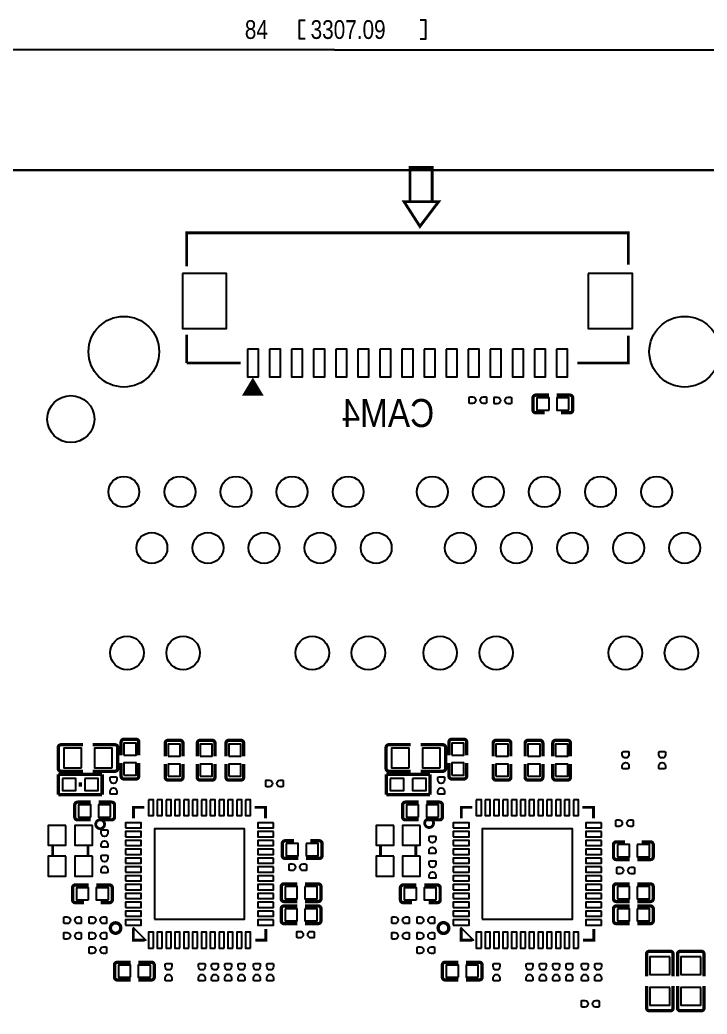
# Model space of a CAD drawing. Extents: x -5.9 to 90.1, y -7.5 to 73.4.
# Drawn here: x 25.21 to 56.34, y 27.2 to 72.23 of the extents above; entities that cross this region are included whole.
import ezdxf

# ---------------------------------------------------------------- set-up
doc = ezdxf.new("R2010")
doc.units = 0
for name, color, linetype in [('BG_DIMENSION', 85, 'CONTINUOUS'), ('BG_OUTLINE', 5, 'CONTINUOUS'), ('BG_SILKSCREEN_BOTTOM', 1, 'CONTINUOUS'), ('PG_SILKSCREEN_BOTTOM', 43, 'CONTINUOUS'), ('PIN_BOTTOM', 1, 'CONTINUOUS')]:
    doc.layers.add(name, color=color, linetype=linetype)

msp = doc.modelspace()

# ---------------------------------------------------------------- linework, layer by layer
at = {"layer": 'BG_DIMENSION'}
for points in [[(38.130988, 71.363154), (37.881001, 71.363154), (37.881001, 72.213165), (38.130988, 72.213165)], [(43.348986, 71.363154), (43.598973, 71.363154), (43.598973, 72.213165), (43.348986, 72.213165)], [(39.463472, 70.863155), (1.803705, 70.863155)], [(39.463472, 70.863155), (85.803689, 70.863155)]]:
    msp.add_lwpolyline(points, dxfattribs=at)
at = {"layer": 'BG_OUTLINE'}
msp.add_lwpolyline([(85.803994, 65.420011), (1.802994, 65.420011, 0.414175), (-1.194003, 62.422989), (-1.194003, 55.109999), (-0.813003, 54.728999), (-0.26985, 54.728999, -0.414214), (0.23815, 54.220999), (0.23815, 48.405009, -0.414214), (-0.26985, 47.897009), (-0.813003, 47.897009), (-1.194003, 47.516009), (-1.194003, 2.421001, 0.414213), (1.802994, -0.575996), (41.801009, -0.575996), (45.814005, -0.575996), (85.803994, -0.575996, 0.414214)], format="xyb", dxfattribs=at)
msp.add_lwpolyline([(1.802994, 65.420011), (85.803994, 65.420011)], dxfattribs=at)
at = {"layer": 'PG_SILKSCREEN_BOTTOM'}
for points, const_width in [([(43.886323, 64.010946), (43.886323, 65.538934), (42.879315, 65.538934), (42.879315, 64.010946)], 0.127), ([(44.182919, 63.996824), (43.333314, 62.872823), (42.611624, 63.996824), (44.182919, 63.996824)], 0.127), ([(52.769313, 61.137825), (52.769313, 62.583822), (32.769327, 62.583822), (32.769327, 61.059822)], 0.127), ([(32.769327, 57.97484), (32.769327, 56.683834)], 0.127), ([(50.46632, 56.683834), (52.769313, 56.683834), (52.769313, 57.927824)], 0.127), ([(32.769327, 56.683834), (35.209328, 56.683834)], 0.127), ([(35.383419, 55.269536), (36.145419, 55.269536), (35.764419, 55.904536), (35.383419, 55.269536), (35.510419, 55.269536), (35.510419, 55.371136), (36.018419, 55.371136), (35.967619, 55.472736), (35.586619, 55.472736), (35.637419, 55.548936), (35.916819, 55.548936), (35.764419, 55.777536), (35.662819, 55.625136), (35.789819, 55.625136)], 0.127), ([(48.454513, 55.10497), (48.454513, 54.558667)], 0.150012), ([(48.581513, 55.23197), (49.179099, 55.23197)], 0.150012), ([(50.127306, 55.23197), (49.529619, 55.23197)], 0.150012), ([(50.254306, 54.558667), (50.254306, 55.10497)], 0.150012), ([(48.581513, 54.431667), (48.979099, 54.431667)], 0.150012), ([(50.127306, 54.431667), (49.729619, 54.431667)], 0.150012), ([(30.47299, 39.649908), (29.926712, 39.649908)], 0.150012), ([(32.473011, 39.599895), (31.926708, 39.599895)], 0.150012), ([(33.922995, 39.599895), (33.376692, 39.599895)], 0.150012), ([(35.222993, 39.599895), (34.67669, 39.599895)], 0.150012), ([(45.322998, 39.649908), (44.776695, 39.649908)], 0.150012), ([(47.322994, 39.599895), (46.776691, 39.599895)], 0.150012), ([(48.773004, 39.599895), (48.226701, 39.599895)], 0.150012), ([(50.022989, 39.599895), (49.476711, 39.599895)], 0.150012), ([(26.951305, 39.272388), (26.951305, 38.327609)], 0.150089), ([(27.078305, 39.399388), (28.070912, 39.399388)], 0.150089), ([(29.521709, 39.399388), (28.512287, 39.399388)], 0.150089), ([(29.648709, 38.327609), (29.648709, 39.272388)], 0.150089), ([(29.799712, 39.522908), (29.799712, 38.925297)], 0.150012), ([(30.59999, 39.522908), (30.59999, 38.925297)], 0.150012), ([(31.799708, 39.472895), (31.799708, 38.87531)], 0.150012), ([(32.600011, 39.472895), (32.600011, 38.87531)], 0.150012), ([(33.249692, 39.472895), (33.249692, 38.87531)], 0.150012), ([(34.049995, 39.472895), (34.049995, 38.87531)], 0.150012), ([(34.54969, 39.472895), (34.54969, 38.87531)], 0.150012), ([(35.349993, 39.472895), (35.349993, 38.87531)], 0.150012), ([(41.801288, 39.272388), (41.801288, 38.327609)], 0.150089), ([(41.928288, 39.399388), (42.920895, 39.399388)], 0.150089), ([(44.371692, 39.399388), (43.362296, 39.399388)], 0.150089), ([(44.498692, 38.327609), (44.498692, 39.272388)], 0.150089), ([(44.649695, 39.522908), (44.649695, 38.925297)], 0.150012), ([(45.449998, 39.522908), (45.449998, 38.925297)], 0.150012), ([(46.649691, 39.472895), (46.649691, 38.87531)], 0.150012), ([(47.449994, 39.472895), (47.449994, 38.87531)], 0.150012), ([(48.099701, 39.472895), (48.099701, 38.87531)], 0.150012), ([(48.900004, 39.472895), (48.900004, 38.87531)], 0.150012), ([(49.349711, 39.472895), (49.349711, 38.87531)], 0.150012), ([(50.149989, 39.472895), (50.149989, 38.87531)], 0.150012), ([(27.078305, 38.200609), (28.070912, 38.200609)], 0.150089), ([(29.521709, 38.200609), (28.512287, 38.200609)], 0.150089), ([(29.799712, 37.977089), (29.799712, 38.574802)], 0.150012), ([(30.59999, 37.977089), (30.59999, 38.574802)], 0.150012), ([(31.799708, 37.927102), (31.799708, 38.52479)], 0.150012), ([(32.600011, 37.927102), (32.600011, 38.52479)], 0.150012), ([(33.249692, 37.927102), (33.249692, 38.52479)], 0.150012), ([(34.049995, 37.927102), (34.049995, 38.52479)], 0.150012), ([(34.54969, 37.927102), (34.54969, 38.52479)], 0.150012), ([(35.349993, 37.927102), (35.349993, 38.52479)], 0.150012), ([(41.928288, 38.200609), (42.920895, 38.200609)], 0.150089), ([(44.371692, 38.200609), (43.362296, 38.200609)], 0.150089), ([(44.649695, 37.977089), (44.649695, 38.574802)], 0.150012), ([(45.449998, 37.977089), (45.449998, 38.574802)], 0.150012), ([(46.649691, 37.927102), (46.649691, 38.52479)], 0.150012), ([(47.449994, 37.927102), (47.449994, 38.52479)], 0.150012), ([(48.099701, 37.927102), (48.099701, 38.52479)], 0.150012), ([(48.900004, 37.927102), (48.900004, 38.52479)], 0.150012), ([(49.349711, 37.927102), (49.349711, 38.52479)], 0.150012), ([(50.149989, 37.927102), (50.149989, 38.52479)], 0.150012), ([(28.940608, 38.057201), (26.959408, 38.057201)], 0.1524), ([(26.959408, 38.057201), (26.959408, 37.142801)], 0.1524), ([(28.940608, 37.142801), (28.940608, 38.057201)], 0.1524), ([(29.926712, 37.850089), (30.47299, 37.850089)], 0.150012), ([(31.926708, 37.800102), (32.473011, 37.800102)], 0.150012), ([(33.376692, 37.800102), (33.922995, 37.800102)], 0.150012), ([(34.67669, 37.800102), (35.222993, 37.800102)], 0.150012), ([(43.790591, 38.057201), (41.809391, 38.057201)], 0.1524), ([(41.809391, 38.057201), (41.809391, 37.142801)], 0.1524), ([(43.790591, 37.142801), (43.790591, 38.057201)], 0.1524), ([(44.776695, 37.850089), (45.322998, 37.850089)], 0.150012), ([(46.776691, 37.800102), (47.322994, 37.800102)], 0.150012), ([(48.226701, 37.800102), (48.773004, 37.800102)], 0.150012), ([(49.476711, 37.800102), (50.022989, 37.800102)], 0.150012), ([(27.950008, 37.498401), (27.950008, 37.701601)], 0.1524), ([(26.959408, 37.142801), (28.940608, 37.142801)], 0.1524), ([(41.809391, 37.142801), (43.790591, 37.142801)], 0.1524), ([(27.700097, 36.673003), (27.700097, 36.126699)], 0.150012), ([(27.827097, 36.800003), (28.424708, 36.800003)], 0.150012), ([(29.37289, 36.800003), (28.775203, 36.800003)], 0.150012), ([(29.49989, 36.126699), (29.49989, 36.673003)], 0.150012), ([(30.858003, 36.563706), (30.357902, 36.563706), (30.357902, 36.06739)], 0.129489), ([(36.342091, 36.06739), (36.342091, 36.563706), (35.841991, 36.563706)], 0.129489), ([(42.550105, 36.673003), (42.550105, 36.126699)], 0.150012), ([(42.677105, 36.800003), (43.274691, 36.800003)], 0.150012), ([(44.222899, 36.800003), (43.625211, 36.800003)], 0.150012), ([(44.349899, 36.126699), (44.349899, 36.673003)], 0.150012), ([(45.708011, 36.563706), (45.207911, 36.563706), (45.207911, 36.06739)], 0.129489), ([(51.1921, 36.06739), (51.1921, 36.563706), (50.691999, 36.563706)], 0.129489), ([(27.827097, 35.999699), (28.424708, 35.999699)], 0.150012), ([(29.37289, 35.999699), (28.775203, 35.999699)], 0.150012), ([(42.677105, 35.999699), (43.274691, 35.999699)], 0.150012), ([(44.222899, 35.999699), (43.625211, 35.999699)], 0.150012), ([(37.227104, 35.050298), (37.624791, 35.050298)], 0.150012), ([(38.772897, 35.050298), (38.375311, 35.050298)], 0.150012), ([(26.699896, 34.800007), (26.699896, 34.400007)], 0.127), ([(28.300096, 34.800007), (28.300096, 34.400007)], 0.127), ([(37.100104, 34.923298), (37.100104, 34.376995)], 0.150012), ([(38.899897, 34.376995), (38.899897, 34.923298)], 0.150012), ([(41.549904, 34.800007), (41.549904, 34.400007)], 0.127), ([(43.150104, 34.800007), (43.150104, 34.400007)], 0.127), ([(52.100099, 34.873311), (52.100099, 34.327008)], 0.150012), ([(52.227099, 35.000311), (52.624812, 35.000311)], 0.150012), ([(53.772892, 35.000311), (53.375306, 35.000311)], 0.150012), ([(53.899892, 34.327008), (53.899892, 34.873311)], 0.150012), ([(37.227104, 34.249995), (37.824791, 34.249995)], 0.150012), ([(38.772897, 34.249995), (38.175311, 34.249995)], 0.150012), ([(52.227099, 34.200008), (52.824812, 34.200008)], 0.150012), ([(53.772892, 34.200008), (53.175306, 34.200008)], 0.150012), ([(27.600097, 32.922997), (27.600097, 32.376694)], 0.150012), ([(27.727097, 33.049997), (28.324708, 33.049997)], 0.150012), ([(29.27289, 33.049997), (28.675203, 33.049997)], 0.150012), ([(29.39989, 32.376694), (29.39989, 32.922997)], 0.150012), ([(37.050091, 32.973289), (37.050091, 32.427012)], 0.150012), ([(37.177091, 33.100289), (37.774804, 33.100289)], 0.150012), ([(38.72291, 33.100289), (38.125298, 33.100289)], 0.150012), ([(38.84991, 32.427012), (38.84991, 32.973289)], 0.150012), ([(42.450106, 32.922997), (42.450106, 32.376694)], 0.150012), ([(42.577106, 33.049997), (43.174691, 33.049997)], 0.150012), ([(44.122899, 33.049997), (43.525211, 33.049997)], 0.150012), ([(44.249899, 32.376694), (44.249899, 32.922997)], 0.150012), ([(52.100099, 32.973289), (52.100099, 32.427012)], 0.150012), ([(52.227099, 33.100289), (52.824812, 33.100289)], 0.150012), ([(53.772892, 33.100289), (53.175306, 33.100289)], 0.150012), ([(53.899892, 32.427012), (53.899892, 32.973289)], 0.150012), ([(27.727097, 32.249694), (28.124709, 32.249694)], 0.150012), ([(29.27289, 32.249694), (28.875203, 32.249694)], 0.150012), ([(37.050091, 31.973291), (37.050091, 31.426988)], 0.150012), ([(37.177091, 32.300012), (37.774804, 32.300012)], 0.150012), ([(37.177091, 32.100291), (37.774804, 32.100291)], 0.150012), ([(38.72291, 32.300012), (38.125298, 32.300012)], 0.150012), ([(38.72291, 32.100291), (38.125298, 32.100291)], 0.150012), ([(38.84991, 31.426988), (38.84991, 31.973291)], 0.150012), ([(42.577106, 32.249694), (42.974692, 32.249694)], 0.150012), ([(44.122899, 32.249694), (43.725211, 32.249694)], 0.150012), ([(52.100099, 31.973291), (52.100099, 31.426988)], 0.150012), ([(52.227099, 32.300012), (52.824812, 32.300012)], 0.150012), ([(52.227099, 32.100291), (52.824812, 32.100291)], 0.150012), ([(53.772892, 32.300012), (53.175306, 32.300012)], 0.150012), ([(53.772892, 32.100291), (53.175306, 32.100291)], 0.150012), ([(53.899892, 31.426988), (53.899892, 31.973291)], 0.150012), ([(30.860797, 30.552796), (30.352797, 30.552796), (30.352797, 31.086196)], 0.127), ([(35.874808, 30.554092), (36.357408, 30.554092), (36.357408, 31.058002)], 0.129489), ([(37.177091, 31.299988), (37.774804, 31.299988)], 0.150012), ([(38.72291, 31.299988), (38.125298, 31.299988)], 0.150012), ([(45.710805, 30.552796), (45.202805, 30.552796), (45.202805, 31.086196)], 0.127), ([(50.724791, 30.554092), (51.207391, 30.554092), (51.207391, 31.058002)], 0.129489), ([(52.227099, 31.299988), (52.824812, 31.299988)], 0.150012), ([(53.772892, 31.299988), (53.175306, 31.299988)], 0.150012), ([(53.600604, 29.921708), (53.600604, 28.912312)], 0.150089), ([(54.672408, 30.048708), (53.727604, 30.048708)], 0.150089), ([(54.799408, 29.921708), (54.799408, 28.912312)], 0.150089), ([(55.000601, 29.921708), (55.000601, 28.912312)], 0.150089), ([(56.072405, 30.048708), (55.127601, 30.048708)], 0.150089), ([(56.199405, 29.921708), (56.199405, 28.912312)], 0.150089), ([(29.500093, 29.423004), (29.500093, 28.876701)], 0.150012), ([(29.627093, 29.550004), (30.224705, 29.550004)], 0.150012), ([(31.172912, 29.550004), (30.575199, 29.550004)], 0.150012), ([(31.299912, 28.876701), (31.299912, 29.423004)], 0.150012), ([(44.350102, 29.423004), (44.350102, 28.876701)], 0.150012), ([(44.477102, 29.550004), (45.074688, 29.550004)], 0.150012), ([(46.022895, 29.550004), (45.425208, 29.550004)], 0.150012), ([(46.149895, 28.876701), (46.149895, 29.423004)], 0.150012), ([(29.627093, 28.749701), (30.224705, 28.749701)], 0.150012), ([(31.172912, 28.749701), (30.575199, 28.749701)], 0.150012), ([(44.477102, 28.749701), (45.074688, 28.749701)], 0.150012), ([(46.022895, 28.749701), (45.425208, 28.749701)], 0.150012), ([(53.600604, 27.478304), (53.600604, 28.470911)], 0.150089), ([(54.799408, 27.478304), (54.799408, 28.470911)], 0.150089), ([(55.000601, 27.478304), (55.000601, 28.470911)], 0.150089), ([(56.199405, 27.478304), (56.199405, 28.470911)], 0.150089), ([(53.727604, 27.351304), (54.672408, 27.351304)], 0.150089), ([(55.127601, 27.351304), (56.072405, 27.351304)], 0.150089)]:
    msp.add_lwpolyline(points, dxfattribs=dict(at, const_width=const_width))
for points, const_width in [([(48.581513, 55.23197, 0.414331), (48.454513, 55.10497)], 0.150012), ([(50.254306, 55.10497, 0.414331), (50.127306, 55.23197)], 0.150012), ([(48.454513, 54.558667, 0.414253), (48.581513, 54.431667)], 0.150012), ([(50.127306, 54.431667, 0.414253), (50.254306, 54.558667)], 0.150012), ([(29.926712, 39.649908, 0.414259), (29.799712, 39.522908)], 0.150012), ([(30.59999, 39.522908, 0.414328), (30.47299, 39.649908)], 0.150012), ([(31.926708, 39.599895, 0.414273), (31.799708, 39.472895)], 0.150012), ([(32.600011, 39.472895, 0.414314), (32.473011, 39.599895)], 0.150012), ([(33.376692, 39.599895, 0.414249), (33.249692, 39.472895)], 0.150012), ([(34.049995, 39.472895, 0.414353), (33.922995, 39.599895)], 0.150012), ([(34.67669, 39.599895, 0.414245), (34.54969, 39.472895)], 0.150012), ([(35.349993, 39.472895, 0.414342), (35.222993, 39.599895)], 0.150012), ([(44.776695, 39.649908, 0.414233), (44.649695, 39.522908)], 0.150012), ([(45.449998, 39.522908, 0.414315), (45.322998, 39.649908)], 0.150012), ([(46.776691, 39.599895, 0.414246), (46.649691, 39.472895)], 0.150012), ([(47.449994, 39.472895, 0.414341), (47.322994, 39.599895)], 0.150012), ([(48.226701, 39.599895, 0.414262), (48.099701, 39.472895)], 0.150012), ([(48.900004, 39.472895, 0.414326), (48.773004, 39.599895)], 0.150012), ([(49.476711, 39.599895, 0.414277), (49.349711, 39.472895)], 0.150012), ([(50.149989, 39.472895, 0.414349), (50.022989, 39.599895)], 0.150012), ([(27.078305, 39.399388, 0.414425), (26.951305, 39.272388)], 0.150089), ([(29.648709, 39.272388, 0.414403), (29.521709, 39.399388)], 0.150089), ([(41.928288, 39.399388, 0.414398), (41.801288, 39.272388)], 0.150089), ([(44.498692, 39.272388, 0.41443), (44.371692, 39.399388)], 0.150089), ([(26.951305, 38.327609, 0.41442), (27.078305, 38.200609)], 0.150089), ([(29.521709, 38.200609, 0.414399), (29.648709, 38.327609)], 0.150089), ([(41.801288, 38.327609, 0.414394), (41.928288, 38.200609)], 0.150089), ([(44.371692, 38.200609, 0.414425), (44.498692, 38.327609)], 0.150089), ([(29.799712, 37.977089, 0.414255), (29.926712, 37.850089)], 0.150012), ([(30.47299, 37.850089, 0.414324), (30.59999, 37.977089)], 0.150012), ([(31.799708, 37.927102, 0.414269), (31.926708, 37.800102)], 0.150012), ([(32.473011, 37.800102, 0.414311), (32.600011, 37.927102)], 0.150012), ([(33.249692, 37.927102, 0.414245), (33.376692, 37.800102)], 0.150012), ([(33.922995, 37.800102, 0.414335), (34.049995, 37.927102)], 0.150012), ([(34.54969, 37.927102, 0.414241), (34.67669, 37.800102)], 0.150012), ([(35.222993, 37.800102, 0.414339), (35.349993, 37.927102)], 0.150012), ([(44.649695, 37.977089, 0.414229), (44.776695, 37.850089)], 0.150012), ([(45.322998, 37.850089, 0.414311), (45.449998, 37.977089)], 0.150012), ([(46.649691, 37.927102, 0.414243), (46.776691, 37.800102)], 0.150012), ([(47.322994, 37.800102, 0.414337), (47.449994, 37.927102)], 0.150012), ([(48.099701, 37.927102, 0.414258), (48.226701, 37.800102)], 0.150012), ([(48.773004, 37.800102, 0.414322), (48.900004, 37.927102)], 0.150012), ([(49.349711, 37.927102, 0.414274), (49.476711, 37.800102)], 0.150012), ([(50.022989, 37.800102, 0.414345), (50.149989, 37.927102)], 0.150012), ([(27.827097, 36.800003, 0.414316), (27.700097, 36.673003)], 0.150012), ([(29.49989, 36.673003, 0.414335), (29.37289, 36.800003)], 0.150012), ([(42.677105, 36.800003, 0.414329), (42.550105, 36.673003)], 0.150012), ([(44.349899, 36.673003, 0.414322), (44.222899, 36.800003)], 0.150012), ([(27.700097, 36.126699, 0.414248), (27.827097, 35.999699)], 0.150012), ([(29.050005, 35.800005, 0.999997), (28.650133, 35.800081, 1.000003), (29.050005, 35.800005)], 0.127), ([(29.37289, 35.999699, 0.414268), (29.49989, 36.126699)], 0.150012), ([(42.550105, 36.126699, 0.414261), (42.677105, 35.999699)], 0.150012), ([(43.950001, 35.849992, 0.999997), (43.550154, 35.850093, 1.000003), (43.950001, 35.849992)], 0.127), ([(44.222899, 35.999699, 0.414255), (44.349899, 36.126699)], 0.150012), ([(37.227104, 35.050298, 0.414262), (37.100104, 34.923298)], 0.150012), ([(38.899897, 34.923298, 0.414261), (38.772897, 35.050298)], 0.150012), ([(52.227099, 35.000311, 0.414235), (52.100099, 34.873311)], 0.150012), ([(53.899892, 34.873311, 0.414249), (53.772892, 35.000311)], 0.150012), ([(37.100104, 34.376995, 0.414322), (37.227104, 34.249995)], 0.150012), ([(38.772897, 34.249995, 0.414322), (38.899897, 34.376995)], 0.150012), ([(52.100099, 34.327008, 0.414335), (52.227099, 34.200008)], 0.150012), ([(53.772892, 34.200008, 0.414348), (53.899892, 34.327008)], 0.150012), ([(27.727097, 33.049997, 0.414324), (27.600097, 32.922997)], 0.150012), ([(29.39989, 32.922997, 0.414343), (29.27289, 33.049997)], 0.150012), ([(37.177091, 33.100289, 0.414256), (37.050091, 32.973289)], 0.150012), ([(38.84991, 32.973289, 0.414255), (38.72291, 33.100289)], 0.150012), ([(42.577106, 33.049997, 0.414337), (42.450106, 32.922997)], 0.150012), ([(44.249899, 32.922997, 0.41433), (44.122899, 33.049997)], 0.150012), ([(52.227099, 33.100289, 0.414268), (52.100099, 32.973289)], 0.150012), ([(53.899892, 32.973289, 0.414282), (53.772892, 33.100289)], 0.150012), ([(27.600097, 32.376694, 0.41424), (27.727097, 32.249694)], 0.150012), ([(29.27289, 32.249694, 0.414259), (29.39989, 32.376694)], 0.150012), ([(37.050091, 32.427012, 0.414328), (37.177091, 32.300012)], 0.150012), ([(38.72291, 32.300012, 0.414327), (38.84991, 32.427012)], 0.150012), ([(42.450106, 32.376694, 0.414253), (42.577106, 32.249694)], 0.150012), ([(44.122899, 32.249694, 0.414246), (44.249899, 32.376694)], 0.150012), ([(52.100099, 32.427012, 0.414341), (52.227099, 32.300012)], 0.150012), ([(53.772892, 32.300012, 0.414354), (53.899892, 32.427012)], 0.150012), ([(37.177091, 32.100291, 0.414253), (37.050091, 31.973291)], 0.150012), ([(38.84991, 31.973291, 0.414252), (38.72291, 32.100291)], 0.150012), ([(52.227099, 32.100291, 0.414265), (52.100099, 31.973291)], 0.150012), ([(53.899892, 31.973291, 0.414279), (53.772892, 32.100291)], 0.150012), ([(29.785412, 31.099989, 0.999994), (29.314597, 31.100014, 1.000006), (29.785412, 31.099989)], 0.1524), ([(37.050091, 31.426988, 0.414292), (37.177091, 31.299988)], 0.150012), ([(38.72291, 31.299988, 0.414291), (38.84991, 31.426988)], 0.150012), ([(44.6421, 31.099989, 0.999995), (44.1579, 31.100014, 1.000005), (44.6421, 31.099989)], 0.1524), ([(52.100099, 31.426988, 0.414305), (52.227099, 31.299988)], 0.150012), ([(53.772892, 31.299988, 0.414318), (53.899892, 31.426988)], 0.150012), ([(53.727604, 30.048708, 0.414392), (53.600604, 29.921708)], 0.150089), ([(54.799408, 29.921708, 0.414374), (54.672408, 30.048708)], 0.150089), ([(55.127601, 30.048708, 0.414388), (55.000601, 29.921708)], 0.150089), ([(56.199405, 29.921708, 0.414378), (56.072405, 30.048708)], 0.150089), ([(29.627093, 29.550004, 0.414307), (29.500093, 29.423004)], 0.150012), ([(31.299912, 29.423004, 0.414299), (31.172912, 29.550004)], 0.150012), ([(44.477102, 29.550004, 0.41432), (44.350102, 29.423004)], 0.150012), ([(46.149895, 29.423004, 0.414325), (46.022895, 29.550004)], 0.150012), ([(29.500093, 28.876701, 0.414245), (29.627093, 28.749701)], 0.150012), ([(31.172912, 28.749701, 0.414237), (31.299912, 28.876701)], 0.150012), ([(44.350102, 28.876701, 0.414258), (44.477102, 28.749701)], 0.150012), ([(46.022895, 28.749701, 0.414263), (46.149895, 28.876701)], 0.150012), ([(53.600604, 27.478304, 0.414411), (53.727604, 27.351304)], 0.150089), ([(54.672408, 27.351304, 0.414393), (54.799408, 27.478304)], 0.150089), ([(55.000601, 27.478304, 0.414406), (55.127601, 27.351304)], 0.150089), ([(56.072405, 27.351304, 0.414397), (56.199405, 27.478304)], 0.150089)]:
    msp.add_lwpolyline(points, format="xyb", dxfattribs=dict(at, const_width=const_width))
for points in [[(30.352797, 30.552796), (30.352797, 31.111596), (30.911597, 30.552796)], [(45.202805, 30.552796), (45.202805, 31.111596), (45.761605, 30.552796)]]:
    msp.add_lwpolyline(points, close=True, dxfattribs=at)
at = {"layer": 'PIN_BOTTOM'}
for points in [[(32.579335, 60.742843), (32.579335, 58.242848), (34.579331, 58.242848), (34.579331, 60.742843)], [(50.959334, 60.742843), (50.959334, 58.242848), (52.95933, 58.242848), (52.95933, 60.742843)], [(35.519322, 57.308839), (35.519322, 56.058829), (36.019321, 56.058829), (36.019321, 57.308839)], [(36.51932, 57.308839), (36.51932, 56.058829), (37.019319, 56.058829), (37.019319, 57.308839)], [(37.519318, 57.308839), (37.519318, 56.058829), (38.019317, 56.058829), (38.019317, 57.308839)], [(38.519316, 57.308839), (38.519316, 56.058829), (39.019315, 56.058829), (39.019315, 57.308839)], [(39.519314, 57.308839), (39.519314, 56.058829), (40.019313, 56.058829), (40.019313, 57.308839)], [(40.519312, 57.308839), (40.519312, 56.058829), (41.019311, 56.058829), (41.019311, 57.308839)], [(41.51931, 57.308839), (41.51931, 56.058829), (42.019309, 56.058829), (42.019309, 57.308839)], [(42.519333, 57.308839), (42.519333, 56.058829), (43.019332, 56.058829), (43.019332, 57.308839)], [(43.519331, 57.308839), (43.519331, 56.058829), (44.01933, 56.058829), (44.01933, 57.308839)], [(44.519329, 57.308839), (44.519329, 56.058829), (45.019328, 56.058829), (45.019328, 57.308839)], [(45.519327, 57.308839), (45.519327, 56.058829), (46.019326, 56.058829), (46.019326, 57.308839)], [(46.519325, 57.308839), (46.519325, 56.058829), (47.019324, 56.058829), (47.019324, 57.308839)], [(47.519323, 57.308839), (47.519323, 56.058829), (48.019322, 56.058829), (48.019322, 57.308839)], [(48.519321, 57.308839), (48.519321, 56.058829), (49.01932, 56.058829), (49.01932, 57.308839)], [(49.519319, 57.308839), (49.519319, 56.058829), (50.019318, 56.058829), (50.019318, 57.308839)], [(49.179328, 54.556965), (49.179328, 55.106976), (48.629316, 55.106976), (48.629316, 54.556965)], [(50.079504, 54.556965), (50.079504, 55.106976), (49.529492, 55.106976), (49.529492, 54.556965)], [(27.999995, 38.349987), (27.999995, 39.249985), (27.199996, 39.249985), (27.199996, 38.349987)], [(29.399992, 38.349987), (29.399992, 39.249985), (28.599994, 39.249985), (28.599994, 38.349987)], [(29.924985, 38.925094), (30.474996, 38.925094), (30.474996, 39.475105), (29.924985, 39.475105)], [(31.925006, 38.875081), (32.475018, 38.875081), (32.475018, 39.425093), (31.925006, 39.425093)], [(33.37499, 38.875081), (33.925002, 38.875081), (33.925002, 39.425093), (33.37499, 39.425093)], [(34.674988, 38.875081), (35.224999, 38.875081), (35.224999, 39.425093), (34.674988, 39.425093)], [(42.850003, 38.349987), (42.850003, 39.249985), (42.050005, 39.249985), (42.050005, 38.349987)], [(44.25, 38.349987), (44.25, 39.249985), (43.450002, 39.249985), (43.450002, 38.349987)], [(44.774993, 38.925094), (45.325005, 38.925094), (45.325005, 39.475105), (44.774993, 39.475105)], [(46.774989, 38.875081), (47.325001, 38.875081), (47.325001, 39.425093), (46.774989, 39.425093)], [(48.224999, 38.875081), (48.77501, 38.875081), (48.77501, 39.425093), (48.224999, 39.425093)], [(49.474984, 38.875081), (50.024995, 38.875081), (50.024995, 39.425093), (49.474984, 39.425093)], [(29.924985, 38.024918), (30.474996, 38.024918), (30.474996, 38.574929), (29.924985, 38.574929)], [(31.925006, 37.974905), (32.475018, 37.974905), (32.475018, 38.524917), (31.925006, 38.524917)], [(33.37499, 37.974905), (33.925002, 37.974905), (33.925002, 38.524917), (33.37499, 38.524917)], [(34.674988, 37.974905), (35.224999, 37.974905), (35.224999, 38.524917), (34.674988, 38.524917)], [(44.774993, 38.024918), (45.325005, 38.024918), (45.325005, 38.574929), (44.774993, 38.574929)], [(46.774989, 37.974905), (47.325001, 37.974905), (47.325001, 38.524917), (46.774989, 38.524917)], [(48.224999, 37.974905), (48.77501, 37.974905), (48.77501, 38.524917), (48.224999, 38.524917)], [(49.474984, 37.974905), (50.024995, 37.974905), (50.024995, 38.524917), (49.474984, 38.524917)], [(27.137208, 37.866701), (27.137208, 37.333301), (27.746808, 37.333301), (27.746808, 37.866701)], [(28.153208, 37.866701), (28.153208, 37.333301), (28.762808, 37.333301), (28.762808, 37.866701)], [(41.987191, 37.866701), (41.987191, 37.333301), (42.596791, 37.333301), (42.596791, 37.866701)], [(43.003191, 37.866701), (43.003191, 37.333301), (43.612791, 37.333301), (43.612791, 37.866701)], [(28.424911, 36.124998), (28.424911, 36.675009), (27.8749, 36.675009), (27.8749, 36.124998)], [(29.325087, 36.124998), (29.325087, 36.675009), (28.775076, 36.675009), (28.775076, 36.124998)], [(31.035549, 36.905438), (31.035549, 36.194543), (31.264657, 36.194543), (31.264657, 36.905438)], [(31.435345, 36.905438), (31.435345, 36.194543), (31.664453, 36.194543), (31.664453, 36.905438)], [(31.835446, 36.905438), (31.835446, 36.194543), (32.064554, 36.194543), (32.064554, 36.905438)], [(32.235445, 36.905438), (32.235445, 36.194543), (32.464553, 36.194543), (32.464553, 36.905438)], [(32.635546, 36.905438), (32.635546, 36.194543), (32.864654, 36.194543), (32.864654, 36.905438)], [(33.035545, 36.905438), (33.035545, 36.194543), (33.264653, 36.194543), (33.264653, 36.905438)], [(33.435341, 36.905438), (33.435341, 36.194543), (33.664449, 36.194543), (33.664449, 36.905438)], [(33.83534, 36.905438), (33.83534, 36.194543), (34.064448, 36.194543), (34.064448, 36.905438)], [(34.235441, 36.905438), (34.235441, 36.194543), (34.464549, 36.194543), (34.464549, 36.905438)], [(34.63544, 36.905438), (34.63544, 36.194543), (34.864548, 36.194543), (34.864548, 36.905438)], [(35.035541, 36.905438), (35.035541, 36.194543), (35.264649, 36.194543), (35.264649, 36.905438)], [(35.435337, 36.905438), (35.435337, 36.194543), (35.664445, 36.194543), (35.664445, 36.905438)], [(43.27492, 36.124998), (43.27492, 36.675009), (42.724908, 36.675009), (42.724908, 36.124998)], [(44.175096, 36.124998), (44.175096, 36.675009), (43.625084, 36.675009), (43.625084, 36.124998)], [(45.885557, 36.905438), (45.885557, 36.194543), (46.114665, 36.194543), (46.114665, 36.905438)], [(46.285353, 36.905438), (46.285353, 36.194543), (46.514461, 36.194543), (46.514461, 36.905438)], [(46.685454, 36.905438), (46.685454, 36.194543), (46.914562, 36.194543), (46.914562, 36.905438)], [(47.085453, 36.905438), (47.085453, 36.194543), (47.314561, 36.194543), (47.314561, 36.905438)], [(47.485554, 36.905438), (47.485554, 36.194543), (47.714662, 36.194543), (47.714662, 36.905438)], [(47.885553, 36.905438), (47.885553, 36.194543), (48.114661, 36.194543), (48.114661, 36.905438)], [(48.285349, 36.905438), (48.285349, 36.194543), (48.514457, 36.194543), (48.514457, 36.905438)], [(48.685348, 36.905438), (48.685348, 36.194543), (48.914456, 36.194543), (48.914456, 36.905438)], [(49.085449, 36.905438), (49.085449, 36.194543), (49.314557, 36.194543), (49.314557, 36.905438)], [(49.485448, 36.905438), (49.485448, 36.194543), (49.714556, 36.194543), (49.714556, 36.905438)], [(49.885549, 36.905438), (49.885549, 36.194543), (50.114657, 36.194543), (50.114657, 36.905438)], [(50.285345, 36.905438), (50.285345, 36.194543), (50.514453, 36.194543), (50.514453, 36.905438)], [(27.299285, 35.749903), (26.499287, 35.749903), (26.499287, 34.849905), (27.299285, 34.849905)], [(28.500705, 35.749903), (27.700707, 35.749903), (27.700707, 34.849905), (28.500705, 34.849905)], [(29.994555, 35.635336), (30.70545, 35.635336), (30.70545, 35.864444), (29.994555, 35.864444)], [(31.305297, 31.505296), (35.394697, 31.505296), (35.394697, 35.594696), (31.305297, 35.594696)], [(36.705438, 35.864444), (35.994543, 35.864444), (35.994543, 35.635336), (36.705438, 35.635336)], [(42.149293, 35.749903), (41.349295, 35.749903), (41.349295, 34.849905), (42.149293, 34.849905)], [(43.350713, 35.749903), (42.550715, 35.749903), (42.550715, 34.849905), (43.350713, 34.849905)], [(44.844564, 35.635336), (45.555459, 35.635336), (45.555459, 35.864444), (44.844564, 35.864444)], [(46.155305, 31.505296), (50.244705, 31.505296), (50.244705, 35.594696), (46.155305, 35.594696)], [(51.555447, 35.864444), (50.844552, 35.864444), (50.844552, 35.635336), (51.555447, 35.635336)], [(29.994555, 35.23554), (30.70545, 35.23554), (30.70545, 35.464648), (29.994555, 35.464648)], [(36.705438, 35.464648), (35.994543, 35.464648), (35.994543, 35.23554), (36.705438, 35.23554)], [(44.844564, 35.23554), (45.555459, 35.23554), (45.555459, 35.464648), (44.844564, 35.464648)], [(51.555447, 35.464648), (50.844552, 35.464648), (50.844552, 35.23554), (51.555447, 35.23554)], [(29.994555, 34.83544), (30.70545, 34.83544), (30.70545, 35.064548), (29.994555, 35.064548)], [(36.705438, 35.064548), (35.994543, 35.064548), (35.994543, 34.83544), (36.705438, 34.83544)], [(37.274906, 34.925), (37.274906, 34.374988), (37.824918, 34.374988), (37.824918, 34.925)], [(38.175082, 34.925), (38.175082, 34.374988), (38.725094, 34.374988), (38.725094, 34.925)], [(44.844564, 34.83544), (45.555459, 34.83544), (45.555459, 35.064548), (44.844564, 35.064548)], [(51.555447, 35.064548), (50.844552, 35.064548), (50.844552, 34.83544), (51.555447, 34.83544)], [(52.274902, 34.875013), (52.274902, 34.325001), (52.824913, 34.325001), (52.824913, 34.875013)], [(53.175078, 34.875013), (53.175078, 34.325001), (53.725089, 34.325001), (53.725089, 34.875013)], [(27.299285, 34.350109), (26.499287, 34.350109), (26.499287, 33.450111), (27.299285, 33.450111)], [(28.500705, 34.350109), (27.700707, 34.350109), (27.700707, 33.450111), (28.500705, 33.450111)], [(29.994555, 34.43544), (30.70545, 34.43544), (30.70545, 34.664548), (29.994555, 34.664548)], [(29.994555, 34.03534), (30.70545, 34.03534), (30.70545, 34.264448), (29.994555, 34.264448)], [(36.705438, 34.664548), (35.994543, 34.664548), (35.994543, 34.43544), (36.705438, 34.43544)], [(36.705438, 34.264448), (35.994543, 34.264448), (35.994543, 34.03534), (36.705438, 34.03534)], [(42.149293, 34.350109), (41.349295, 34.350109), (41.349295, 33.450111), (42.149293, 33.450111)], [(43.350713, 34.350109), (42.550715, 34.350109), (42.550715, 33.450111), (43.350713, 33.450111)], [(44.844564, 34.43544), (45.555459, 34.43544), (45.555459, 34.664548), (44.844564, 34.664548)], [(44.844564, 34.03534), (45.555459, 34.03534), (45.555459, 34.264448), (44.844564, 34.264448)], [(51.555447, 34.664548), (50.844552, 34.664548), (50.844552, 34.43544), (51.555447, 34.43544)], [(51.555447, 34.264448), (50.844552, 34.264448), (50.844552, 34.03534), (51.555447, 34.03534)], [(29.994555, 33.63534), (30.70545, 33.63534), (30.70545, 33.864448), (29.994555, 33.864448)], [(36.705438, 33.864448), (35.994543, 33.864448), (35.994543, 33.63534), (36.705438, 33.63534)], [(44.844564, 33.63534), (45.555459, 33.63534), (45.555459, 33.864448), (44.844564, 33.864448)], [(51.555447, 33.864448), (50.844552, 33.864448), (50.844552, 33.63534), (51.555447, 33.63534)], [(29.994555, 33.235544), (30.70545, 33.235544), (30.70545, 33.464652), (29.994555, 33.464652)], [(36.705438, 33.464652), (35.994543, 33.464652), (35.994543, 33.235544), (36.705438, 33.235544)], [(44.844564, 33.235544), (45.555459, 33.235544), (45.555459, 33.464652), (44.844564, 33.464652)], [(51.555447, 33.464652), (50.844552, 33.464652), (50.844552, 33.235544), (51.555447, 33.235544)], [(28.324912, 32.374992), (28.324912, 32.925004), (27.7749, 32.925004), (27.7749, 32.374992)], [(29.225088, 32.374992), (29.225088, 32.925004), (28.675076, 32.925004), (28.675076, 32.374992)], [(29.994555, 32.835545), (30.70545, 32.835545), (30.70545, 33.064653), (29.994555, 33.064653)], [(36.705438, 33.064653), (35.994543, 33.064653), (35.994543, 32.835545), (36.705438, 32.835545)], [(37.224894, 32.975017), (37.224894, 32.425005), (37.774905, 32.425005), (37.774905, 32.975017)], [(38.12507, 32.975017), (38.12507, 32.425005), (38.675081, 32.425005), (38.675081, 32.975017)], [(43.17492, 32.374992), (43.17492, 32.925004), (42.624908, 32.925004), (42.624908, 32.374992)], [(44.075096, 32.374992), (44.075096, 32.925004), (43.525084, 32.925004), (43.525084, 32.374992)], [(44.844564, 32.835545), (45.555459, 32.835545), (45.555459, 33.064653), (44.844564, 33.064653)], [(51.555447, 33.064653), (50.844552, 33.064653), (50.844552, 32.835545), (51.555447, 32.835545)], [(52.274902, 32.975017), (52.274902, 32.425005), (52.824913, 32.425005), (52.824913, 32.975017)], [(53.175078, 32.975017), (53.175078, 32.425005), (53.725089, 32.425005), (53.725089, 32.975017)], [(29.994555, 32.435444), (30.70545, 32.435444), (30.70545, 32.664552), (29.994555, 32.664552)], [(36.705438, 32.664552), (35.994543, 32.664552), (35.994543, 32.435444), (36.705438, 32.435444)], [(44.844564, 32.435444), (45.555459, 32.435444), (45.555459, 32.664552), (44.844564, 32.664552)], [(51.555447, 32.664552), (50.844552, 32.664552), (50.844552, 32.435444), (51.555447, 32.435444)], [(29.994555, 32.035445), (30.70545, 32.035445), (30.70545, 32.264553), (29.994555, 32.264553)], [(36.705438, 32.264553), (35.994543, 32.264553), (35.994543, 32.035445), (36.705438, 32.035445)], [(37.224894, 31.974993), (37.224894, 31.424982), (37.774905, 31.424982), (37.774905, 31.974993)], [(38.12507, 31.974993), (38.12507, 31.424982), (38.675081, 31.424982), (38.675081, 31.974993)], [(44.844564, 32.035445), (45.555459, 32.035445), (45.555459, 32.264553), (44.844564, 32.264553)], [(51.555447, 32.264553), (50.844552, 32.264553), (50.844552, 32.035445), (51.555447, 32.035445)], [(52.274902, 31.974993), (52.274902, 31.424982), (52.824913, 31.424982), (52.824913, 31.974993)], [(53.175078, 31.974993), (53.175078, 31.424982), (53.725089, 31.424982), (53.725089, 31.974993)], [(29.994555, 31.635344), (30.70545, 31.635344), (30.70545, 31.864452), (29.994555, 31.864452)], [(36.705438, 31.864452), (35.994543, 31.864452), (35.994543, 31.635344), (36.705438, 31.635344)], [(44.844564, 31.635344), (45.555459, 31.635344), (45.555459, 31.864452), (44.844564, 31.864452)], [(51.555447, 31.864452), (50.844552, 31.864452), (50.844552, 31.635344), (51.555447, 31.635344)], [(29.994555, 31.235548), (30.70545, 31.235548), (30.70545, 31.464656), (29.994555, 31.464656)], [(36.705438, 31.464656), (35.994543, 31.464656), (35.994543, 31.235548), (36.705438, 31.235548)], [(44.844564, 31.235548), (45.555459, 31.235548), (45.555459, 31.464656), (44.844564, 31.464656)], [(51.555447, 31.464656), (50.844552, 31.464656), (50.844552, 31.235548), (51.555447, 31.235548)], [(31.264657, 30.194555), (31.264657, 30.90545), (31.035549, 30.90545), (31.035549, 30.194555)], [(31.664453, 30.194555), (31.664453, 30.90545), (31.435345, 30.90545), (31.435345, 30.194555)], [(32.064554, 30.194555), (32.064554, 30.90545), (31.835446, 30.90545), (31.835446, 30.194555)], [(32.464553, 30.194555), (32.464553, 30.90545), (32.235445, 30.90545), (32.235445, 30.194555)], [(32.864654, 30.194555), (32.864654, 30.90545), (32.635546, 30.90545), (32.635546, 30.194555)], [(33.264653, 30.194555), (33.264653, 30.90545), (33.035545, 30.90545), (33.035545, 30.194555)], [(33.664449, 30.194555), (33.664449, 30.90545), (33.435341, 30.90545), (33.435341, 30.194555)], [(34.064448, 30.194555), (34.064448, 30.90545), (33.83534, 30.90545), (33.83534, 30.194555)], [(34.464549, 30.194555), (34.464549, 30.90545), (34.235441, 30.90545), (34.235441, 30.194555)], [(34.864548, 30.194555), (34.864548, 30.90545), (34.63544, 30.90545), (34.63544, 30.194555)], [(35.264649, 30.194555), (35.264649, 30.90545), (35.035541, 30.90545), (35.035541, 30.194555)], [(35.664445, 30.194555), (35.664445, 30.90545), (35.435337, 30.90545), (35.435337, 30.194555)], [(46.114665, 30.194555), (46.114665, 30.90545), (45.885557, 30.90545), (45.885557, 30.194555)], [(46.514461, 30.194555), (46.514461, 30.90545), (46.285353, 30.90545), (46.285353, 30.194555)], [(46.914562, 30.194555), (46.914562, 30.90545), (46.685454, 30.90545), (46.685454, 30.194555)], [(47.314561, 30.194555), (47.314561, 30.90545), (47.085453, 30.90545), (47.085453, 30.194555)], [(47.714662, 30.194555), (47.714662, 30.90545), (47.485554, 30.90545), (47.485554, 30.194555)], [(48.114661, 30.194555), (48.114661, 30.90545), (47.885553, 30.90545), (47.885553, 30.194555)], [(48.514457, 30.194555), (48.514457, 30.90545), (48.285349, 30.90545), (48.285349, 30.194555)], [(48.914456, 30.194555), (48.914456, 30.90545), (48.685348, 30.90545), (48.685348, 30.194555)], [(49.314557, 30.194555), (49.314557, 30.90545), (49.085449, 30.90545), (49.085449, 30.194555)], [(49.714556, 30.194555), (49.714556, 30.90545), (49.485448, 30.90545), (49.485448, 30.194555)], [(50.114657, 30.194555), (50.114657, 30.90545), (49.885549, 30.90545), (49.885549, 30.194555)], [(50.514453, 30.194555), (50.514453, 30.90545), (50.285345, 30.90545), (50.285345, 30.194555)], [(54.649992, 29.799991), (53.749994, 29.799991), (53.749994, 28.999993), (54.649992, 28.999993)], [(56.04999, 29.799991), (55.149991, 29.799991), (55.149991, 28.999993), (56.04999, 28.999993)], [(30.224908, 28.874999), (30.224908, 29.425011), (29.674896, 29.425011), (29.674896, 28.874999)], [(31.125084, 28.874999), (31.125084, 29.425011), (30.575072, 29.425011), (30.575072, 28.874999)], [(45.074916, 28.874999), (45.074916, 29.425011), (44.524905, 29.425011), (44.524905, 28.874999)], [(45.975092, 28.874999), (45.975092, 29.425011), (45.425081, 29.425011), (45.425081, 28.874999)], [(54.649992, 28.399994), (53.749994, 28.399994), (53.749994, 27.599996), (54.649992, 27.599996)], [(56.04999, 28.399994), (55.149991, 28.399994), (55.149991, 27.599996), (56.04999, 27.599996)]]:
    msp.add_lwpolyline(points, close=True, dxfattribs=at)
for points in [[(45.709002, 54.85323), (45.607402, 54.85323, -0.375947), (45.565009, 54.901643), (45.565009, 55.117543, -0.364938), (45.607402, 55.153255), (45.709002, 55.153255, -0.999502)], [(46.209179, 55.153255), (46.310779, 55.153255, -0.375947), (46.353171, 55.104843), (46.353171, 54.888943, -0.364938), (46.310779, 54.85323), (46.209179, 54.85323, -0.999502)], [(46.832672, 54.844391), (46.731072, 54.844391, -0.375947), (46.68868, 54.892804), (46.68868, 55.108704, -0.364938), (46.731072, 55.144416), (46.832672, 55.144416, -0.999502)], [(47.332849, 55.144416), (47.434449, 55.144416, -0.375947), (47.476842, 55.096004), (47.476842, 54.880104, -0.364938), (47.434449, 54.844391), (47.332849, 54.844391, -0.999502)], [(52.499997, 38.950087), (52.499997, 39.051687, -0.375947), (52.548409, 39.09408), (52.764309, 39.09408, -0.364938), (52.800021, 39.051687), (52.800021, 38.950087, -0.999502)], [(54.149981, 38.950087), (54.149981, 39.051687, -0.375947), (54.198393, 39.09408), (54.414293, 39.09408, -0.364938), (54.450005, 39.051687), (54.450005, 38.950087, -0.999502)], [(52.800021, 38.44991), (52.800021, 38.34831, -0.375947), (52.751609, 38.305918), (52.535709, 38.305918, -0.364938), (52.499997, 38.34831), (52.499997, 38.44991, -0.999502)], [(54.450005, 38.44991), (54.450005, 38.34831, -0.375947), (54.401593, 38.305918), (54.185693, 38.305918, -0.364938), (54.149981, 38.34831), (54.149981, 38.44991, -0.999502)], [(29.299992, 37.800077), (29.299992, 37.901677, -0.375947), (29.348405, 37.944069), (29.564305, 37.944069, -0.364938), (29.600017, 37.901677), (29.600017, 37.800077, -0.999502)], [(44.149975, 37.800077), (44.149975, 37.901677, -0.375947), (44.198388, 37.944069), (44.414288, 37.944069, -0.364938), (44.45, 37.901677), (44.45, 37.800077, -0.999502)], [(29.600017, 37.2999), (29.600017, 37.1983, -0.375947), (29.551605, 37.155907), (29.335705, 37.155907, -0.364938), (29.299992, 37.1983), (29.299992, 37.2999, -0.999502)], [(36.499902, 37.499976), (36.398302, 37.499976, -0.375947), (36.355909, 37.548388), (36.355909, 37.764288, -0.364938), (36.398302, 37.800001), (36.499902, 37.800001, -0.999502)], [(37.000078, 37.800001), (37.101678, 37.800001, -0.375947), (37.144071, 37.751588), (37.144071, 37.535688, -0.364938), (37.101678, 37.499976), (37.000078, 37.499976, -0.999502)], [(44.45, 37.2999), (44.45, 37.1983, -0.375947), (44.401588, 37.155907), (44.185688, 37.155907, -0.364938), (44.149975, 37.1983), (44.149975, 37.2999, -0.999502)], [(52.349908, 35.699979), (52.248308, 35.699979, -0.375947), (52.205915, 35.748392), (52.205915, 35.964292, -0.364938), (52.248308, 36.000004), (52.349908, 36.000004, -0.999502)], [(52.850085, 36.000004), (52.951685, 36.000004, -0.375947), (52.994077, 35.951592), (52.994077, 35.735692, -0.364938), (52.951685, 35.699979), (52.850085, 35.699979, -0.999502)], [(28.899993, 35.400082), (28.899993, 35.501682, -0.375947), (28.948405, 35.544074), (29.164305, 35.544074, -0.364938), (29.200018, 35.501682), (29.200018, 35.400082, -0.999502)], [(43.745937, 35.111639), (43.745937, 35.213239, -0.375947), (43.79435, 35.255632), (44.01025, 35.255632, -0.364938), (44.045962, 35.213239), (44.045962, 35.111639, -0.999502)], [(29.200018, 34.899905), (29.200018, 34.798305, -0.375947), (29.151605, 34.755912), (28.935705, 34.755912, -0.364938), (28.899993, 34.798305), (28.899993, 34.899905, -0.999502)], [(44.045962, 34.611462), (44.045962, 34.509862, -0.375947), (43.99755, 34.46747), (43.78165, 34.46747, -0.364938), (43.745937, 34.509862), (43.745937, 34.611462, -0.999502)], [(28.899993, 34.250097), (28.899993, 34.351697, -0.375947), (28.948405, 34.394089), (29.164305, 34.394089, -0.364938), (29.200018, 34.351697), (29.200018, 34.250097, -0.999502)], [(29.200018, 33.74992), (29.200018, 33.64832, -0.375947), (29.151605, 33.605927), (28.935705, 33.605927, -0.364938), (28.899993, 33.64832), (28.899993, 33.74992, -0.999502)], [(37.549912, 33.699983), (37.448312, 33.699983, -0.375947), (37.40592, 33.748396), (37.40592, 33.964296, -0.364938), (37.448312, 34.000008), (37.549912, 34.000008, -0.999502)], [(38.050089, 34.000008), (38.151689, 34.000008, -0.375947), (38.194082, 33.951596), (38.194082, 33.735696, -0.364938), (38.151689, 33.699983), (38.050089, 33.699983, -0.999502)], [(43.756555, 33.997316), (43.756555, 34.098916, -0.375947), (43.804967, 34.141308), (44.020867, 34.141308, -0.364938), (44.056579, 34.098916), (44.056579, 33.997316, -0.999502)], [(52.399921, 33.549996), (52.298321, 33.549996, -0.375947), (52.255928, 33.598409), (52.255928, 33.814309, -0.364938), (52.298321, 33.850021), (52.399921, 33.850021, -0.999502)], [(52.900097, 33.850021), (53.001697, 33.850021, -0.375947), (53.04409, 33.801609), (53.04409, 33.585709, -0.364938), (53.001697, 33.549996), (52.900097, 33.549996, -0.999502)], [(44.056579, 33.497139), (44.056579, 33.395539, -0.375947), (44.008167, 33.353146), (43.792267, 33.353146, -0.364938), (43.756555, 33.395539), (43.756555, 33.497139, -0.999502)], [(27.349907, 31.299988), (27.248307, 31.299988, -0.375947), (27.205915, 31.348401), (27.205915, 31.564301, -0.364938), (27.248307, 31.600013), (27.349907, 31.600013, -0.999502)], [(27.850084, 31.600013), (27.951684, 31.600013, -0.375947), (27.994077, 31.551601), (27.994077, 31.335701, -0.364938), (27.951684, 31.299988), (27.850084, 31.299988, -0.999502)], [(28.499918, 31.299988), (28.398318, 31.299988, -0.375947), (28.355925, 31.348401), (28.355925, 31.564301, -0.364938), (28.398318, 31.600013), (28.499918, 31.600013, -0.999502)], [(29.000094, 31.600013), (29.101694, 31.600013, -0.375947), (29.144087, 31.551601), (29.144087, 31.335701, -0.364938), (29.101694, 31.299988), (29.000094, 31.299988, -0.999502)], [(42.199916, 31.299988), (42.098316, 31.299988, -0.375947), (42.055923, 31.348401), (42.055923, 31.564301, -0.364938), (42.098316, 31.600013), (42.199916, 31.600013, -0.999502)], [(42.700092, 31.600013), (42.801692, 31.600013, -0.375947), (42.844085, 31.551601), (42.844085, 31.335701, -0.364938), (42.801692, 31.299988), (42.700092, 31.299988, -0.999502)], [(43.349901, 31.299988), (43.248301, 31.299988, -0.375947), (43.205908, 31.348401), (43.205908, 31.564301, -0.364938), (43.248301, 31.600013), (43.349901, 31.600013, -0.999502)], [(43.850077, 31.600013), (43.951677, 31.600013, -0.375947), (43.99407, 31.551601), (43.99407, 31.335701, -0.364938), (43.951677, 31.299988), (43.850077, 31.299988, -0.999502)], [(27.349907, 30.59999), (27.248307, 30.59999, -0.375947), (27.205915, 30.648402), (27.205915, 30.864302, -0.364938), (27.248307, 30.900014), (27.349907, 30.900014, -0.999502)], [(27.850084, 30.900014), (27.951684, 30.900014, -0.375947), (27.994077, 30.851602), (27.994077, 30.635702, -0.364938), (27.951684, 30.59999), (27.850084, 30.59999, -0.999502)], [(28.499918, 30.59999), (28.398318, 30.59999, -0.375947), (28.355925, 30.648402), (28.355925, 30.864302, -0.364938), (28.398318, 30.900014), (28.499918, 30.900014, -0.999502)], [(29.000094, 30.900014), (29.101694, 30.900014, -0.375947), (29.144087, 30.851602), (29.144087, 30.635702, -0.364938), (29.101694, 30.59999), (29.000094, 30.59999, -0.999502)], [(37.899924, 30.649977), (37.798324, 30.649977, -0.375947), (37.755932, 30.698389), (37.755932, 30.914289, -0.364938), (37.798324, 30.950002), (37.899924, 30.950002, -0.999502)], [(38.400101, 30.950002), (38.501701, 30.950002, -0.375947), (38.544094, 30.901589), (38.544094, 30.685689, -0.364938), (38.501701, 30.649977), (38.400101, 30.649977, -0.999502)], [(42.199916, 30.59999), (42.098316, 30.59999, -0.375947), (42.055923, 30.648402), (42.055923, 30.864302, -0.364938), (42.098316, 30.900014), (42.199916, 30.900014, -0.999502)], [(42.700092, 30.900014), (42.801692, 30.900014, -0.375947), (42.844085, 30.851602), (42.844085, 30.635702, -0.364938), (42.801692, 30.59999), (42.700092, 30.59999, -0.999502)], [(43.349901, 30.59999), (43.248301, 30.59999, -0.375947), (43.205908, 30.648402), (43.205908, 30.864302, -0.364938), (43.248301, 30.900014), (43.349901, 30.900014, -0.999502)], [(43.850077, 30.900014), (43.951677, 30.900014, -0.375947), (43.99407, 30.851602), (43.99407, 30.635702, -0.364938), (43.951677, 30.59999), (43.850077, 30.59999, -0.999502)], [(28.499918, 29.949978), (28.398318, 29.949978, -0.375947), (28.355925, 29.998391), (28.355925, 30.214291, -0.364938), (28.398318, 30.250003), (28.499918, 30.250003, -0.999502)], [(29.000094, 30.250003), (29.101694, 30.250003, -0.375947), (29.144087, 30.201591), (29.144087, 29.985691, -0.364938), (29.101694, 29.949978), (29.000094, 29.949978, -0.999502)], [(43.349901, 29.949978), (43.248301, 29.949978, -0.375947), (43.205908, 29.998391), (43.205908, 30.214291, -0.364938), (43.248301, 30.250003), (43.349901, 30.250003, -0.999502)], [(43.850077, 30.250003), (43.951677, 30.250003, -0.375947), (43.99407, 30.201591), (43.99407, 29.985691, -0.364938), (43.951677, 29.949978), (43.850077, 29.949978, -0.999502)], [(31.799987, 29.350081), (31.799987, 29.451681, -0.375947), (31.8484, 29.494074), (32.0643, 29.494074, -0.364938), (32.100012, 29.451681), (32.100012, 29.350081, -0.999502)], [(33.299984, 29.350081), (33.299984, 29.451681, -0.375947), (33.348397, 29.494074), (33.564297, 29.494074, -0.364938), (33.600009, 29.451681), (33.600009, 29.350081, -0.999502)], [(33.899983, 29.350081), (33.899983, 29.451681, -0.375947), (33.948395, 29.494074), (34.164295, 29.494074, -0.364938), (34.200008, 29.451681), (34.200008, 29.350081, -0.999502)], [(34.499982, 29.350081), (34.499982, 29.451681, -0.375947), (34.548394, 29.494074), (34.764294, 29.494074, -0.364938), (34.800007, 29.451681), (34.800007, 29.350081, -0.999502)], [(35.099981, 29.350081), (35.099981, 29.451681, -0.375947), (35.148393, 29.494074), (35.364293, 29.494074, -0.364938), (35.400005, 29.451681), (35.400005, 29.350081, -0.999502)], [(35.799979, 29.350081), (35.799979, 29.451681, -0.375947), (35.848392, 29.494074), (36.064292, 29.494074, -0.364938), (36.100004, 29.451681), (36.100004, 29.350081, -0.999502)], [(36.399978, 29.350081), (36.399978, 29.451681, -0.375947), (36.44839, 29.494074), (36.66429, 29.494074, -0.364938), (36.700003, 29.451681), (36.700003, 29.350081, -0.999502)], [(46.649996, 29.350081), (46.649996, 29.451681, -0.375947), (46.698408, 29.494074), (46.914308, 29.494074, -0.364938), (46.95002, 29.451681), (46.95002, 29.350081, -0.999502)], [(48.149993, 29.350081), (48.149993, 29.451681, -0.375947), (48.198405, 29.494074), (48.414305, 29.494074, -0.364938), (48.450017, 29.451681), (48.450017, 29.350081, -0.999502)], [(48.749991, 29.350081), (48.749991, 29.451681, -0.375947), (48.798404, 29.494074), (49.014304, 29.494074, -0.364938), (49.050016, 29.451681), (49.050016, 29.350081, -0.999502)], [(49.34999, 29.350081), (49.34999, 29.451681, -0.375947), (49.398403, 29.494074), (49.614303, 29.494074, -0.364938), (49.650015, 29.451681), (49.650015, 29.350081, -0.999502)], [(49.949989, 29.350081), (49.949989, 29.451681, -0.375947), (49.998401, 29.494074), (50.214301, 29.494074, -0.364938), (50.250014, 29.451681), (50.250014, 29.350081, -0.999502)], [(50.649988, 29.350081), (50.649988, 29.451681, -0.375947), (50.6984, 29.494074), (50.9143, 29.494074, -0.364938), (50.950012, 29.451681), (50.950012, 29.350081, -0.999502)], [(51.249986, 29.350081), (51.249986, 29.451681, -0.375947), (51.298399, 29.494074), (51.514299, 29.494074, -0.364938), (51.550011, 29.451681), (51.550011, 29.350081, -0.999502)], [(32.100012, 28.849904), (32.100012, 28.748304, -0.375947), (32.0516, 28.705912), (31.8357, 28.705912, -0.364938), (31.799987, 28.748304), (31.799987, 28.849904, -0.999502)], [(33.600009, 28.849904), (33.600009, 28.748304, -0.375947), (33.551597, 28.705912), (33.335697, 28.705912, -0.364938), (33.299984, 28.748304), (33.299984, 28.849904, -0.999502)], [(34.200008, 28.849904), (34.200008, 28.748304, -0.375947), (34.151595, 28.705912), (33.935695, 28.705912, -0.364938), (33.899983, 28.748304), (33.899983, 28.849904, -0.999502)], [(34.800007, 28.849904), (34.800007, 28.748304, -0.375947), (34.751594, 28.705912), (34.535694, 28.705912, -0.364938), (34.499982, 28.748304), (34.499982, 28.849904, -0.999502)], [(35.400005, 28.849904), (35.400005, 28.748304, -0.375947), (35.351593, 28.705912), (35.135693, 28.705912, -0.364938), (35.099981, 28.748304), (35.099981, 28.849904, -0.999502)], [(36.100004, 28.849904), (36.100004, 28.748304, -0.375947), (36.051592, 28.705912), (35.835692, 28.705912, -0.364938), (35.799979, 28.748304), (35.799979, 28.849904, -0.999502)], [(36.700003, 28.849904), (36.700003, 28.748304, -0.375947), (36.65159, 28.705912), (36.43569, 28.705912, -0.364938), (36.399978, 28.748304), (36.399978, 28.849904, -0.999502)], [(46.95002, 28.849904), (46.95002, 28.748304, -0.375947), (46.901608, 28.705912), (46.685708, 28.705912, -0.364938), (46.649996, 28.748304), (46.649996, 28.849904, -0.999502)], [(48.450017, 28.849904), (48.450017, 28.748304, -0.375947), (48.401605, 28.705912), (48.185705, 28.705912, -0.364938), (48.149993, 28.748304), (48.149993, 28.849904, -0.999502)], [(49.050016, 28.849904), (49.050016, 28.748304, -0.375947), (49.001604, 28.705912), (48.785704, 28.705912, -0.364938), (48.749991, 28.748304), (48.749991, 28.849904, -0.999502)], [(49.650015, 28.849904), (49.650015, 28.748304, -0.375947), (49.601603, 28.705912), (49.385703, 28.705912, -0.364938), (49.34999, 28.748304), (49.34999, 28.849904, -0.999502)], [(50.250014, 28.849904), (50.250014, 28.748304, -0.375947), (50.201601, 28.705912), (49.985701, 28.705912, -0.364938), (49.949989, 28.748304), (49.949989, 28.849904, -0.999502)], [(50.950012, 28.849904), (50.950012, 28.748304, -0.375947), (50.9016, 28.705912), (50.6857, 28.705912, -0.364938), (50.649988, 28.748304), (50.649988, 28.849904, -0.999502)], [(51.550011, 28.849904), (51.550011, 28.748304, -0.375947), (51.501599, 28.705912), (51.285699, 28.705912, -0.364938), (51.249986, 28.748304), (51.249986, 28.849904, -0.999502)], [(50.801016, 27.520417), (50.699416, 27.520417, -0.375947), (50.657023, 27.56883), (50.657023, 27.78473, -0.364938), (50.699416, 27.820442), (50.801016, 27.820442, -0.999502)], [(51.301193, 27.820442), (51.402793, 27.820442, -0.375947), (51.445185, 27.77203), (51.445185, 27.55613, -0.364938), (51.402793, 27.520417), (51.301193, 27.520417, -0.999502)]]:
    msp.add_lwpolyline(points, format="xyb", close=True, dxfattribs=at)
for centre, radius in [((29.922495, 57.198997), 1.599997), ((55.322495, 57.198997), 1.599997), ((27.5225, 54.149015), 1.064997), ((29.922495, 50.85301), 0.699999), ((32.462495, 50.85301), 0.699999), ((35.002495, 50.85301), 0.699999), ((37.542495, 50.85301), 0.699999), ((40.082495, 50.85301), 0.699999), ((43.892495, 50.85301), 0.699999), ((46.432495, 50.85301), 0.699999), ((48.972495, 50.85301), 0.699999), ((51.512495, 50.85301), 0.699999), ((54.052495, 50.85301), 0.699999), ((31.192495, 48.31301), 0.699999), ((33.732495, 48.31301), 0.699999), ((36.272495, 48.31301), 0.699999), ((38.812495, 48.31301), 0.699999), ((41.352495, 48.31301), 0.699999), ((45.162495, 48.31301), 0.699999), ((47.702495, 48.31301), 0.699999), ((50.242495, 48.31301), 0.699999), ((52.782495, 48.31301), 0.699999), ((55.322495, 48.31301), 0.699999), ((30.067504, 43.558993), 0.760006), ((32.607504, 43.558993), 0.760006), ((38.457505, 43.558993), 0.760006), ((40.997505, 43.558993), 0.760006), ((44.247486, 43.558993), 0.760006), ((46.787486, 43.558993), 0.760006), ((52.637487, 43.558993), 0.760006), ((55.177487, 43.558993), 0.760006)]:
    msp.add_circle(centre, radius, dxfattribs=at)

# ---------------------------------------------------------------- texts
at = {"layer": 'BG_DIMENSION', "width": 0.827043}
for s, p in [('84', (35.402977, 71.363154)), ('3307.09', (38.381, 71.363154))]:
    msp.add_text(s, height=0.850011, dxfattribs=at).set_placement(p)
at = {"layer": 'BG_SILKSCREEN_BOTTOM', "text_generation_flag": 2, "width": 0.88976}
msp.add_text('CAM4', height=1.27, dxfattribs=at).set_placement((43.980887, 53.785846))

doc.saveas('drawing.dxf')
